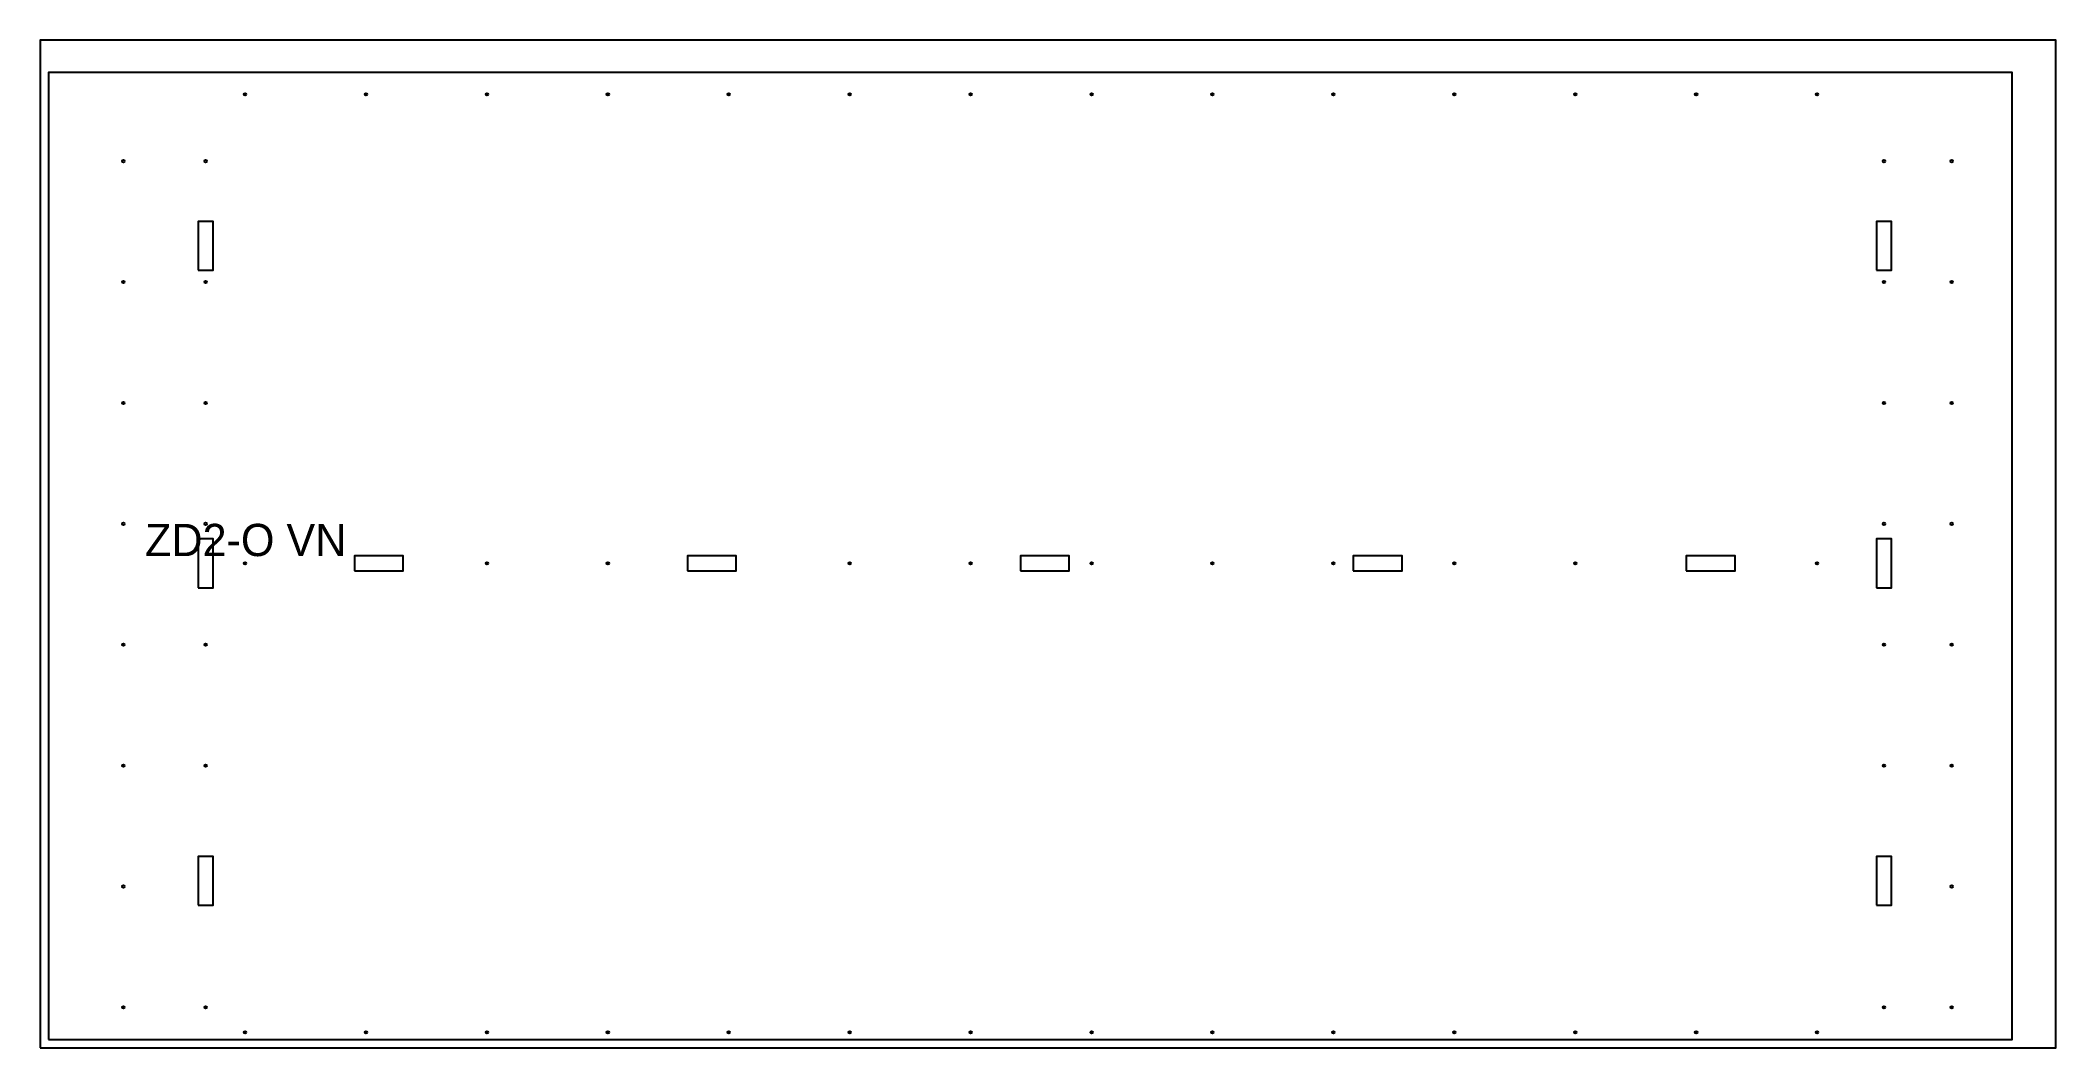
# Model space of a CAD drawing. Header units: millimetres. Extents: x 0 to 2500, y 0 to 1250.
import ezdxf

# ---------------------------------------------------------------- set-up
doc = ezdxf.new("R2010")
doc.units = ezdxf.units.MM
for name, color, linetype in [('CUT_INNER', 5, 'CONTINUOUS'), ('CUT_OUTER', 1, 'CONTINUOUS'), ('ENGRAVE', 2, 'CONTINUOUS'), ('MARK_D3', 6, 'CONTINUOUS'), ('SHEET', 8, 'CONTINUOUS')]:
    doc.layers.add(name, color=color, linetype=linetype)

msp = doc.modelspace()

# ---------------------------------------------------------------- linework, layer by layer
at = {"layer": 'CUT_INNER'}
for points in [[(195.75, 964.75), (214.25, 964.75), (214.25, 1025.25), (195.75, 1025.25)], [(2277.75, 964.75), (2296.25, 964.75), (2296.25, 1025.25), (2277.75, 1025.25)], [(195.75, 570.75), (214.25, 570.75), (214.25, 631.25), (195.75, 631.25)], [(2277.75, 570.75), (2296.25, 570.75), (2296.25, 631.25), (2277.75, 631.25)], [(389.75, 591.75), (450.25, 591.75), (450.25, 610.25), (389.75, 610.25)], [(802.75, 591.75), (863.25, 591.75), (863.25, 610.25), (802.75, 610.25)], [(1215.75, 591.75), (1276.25, 591.75), (1276.25, 610.25), (1215.75, 610.25)], [(1628.75, 591.75), (1689.25, 591.75), (1689.25, 610.25), (1628.75, 610.25)], [(2041.75, 591.75), (2102.25, 591.75), (2102.25, 610.25), (2041.75, 610.25)], [(195.75, 176.75), (214.25, 176.75), (214.25, 237.25), (195.75, 237.25)], [(2277.75, 176.75), (2296.25, 176.75), (2296.25, 237.25), (2277.75, 237.25)]]:
    msp.add_lwpolyline(points, close=True, dxfattribs=at)
at = {"layer": 'CUT_OUTER'}
msp.add_lwpolyline([(10, 10), (2446, 10), (2446, 1210), (10, 1210)], close=True, dxfattribs=at)
at = {"layer": 'MARK_D3'}
for centre in [(254, 1183), (404, 1183), (554, 1183), (704, 1183), (854, 1183), (1004, 1183), (1154, 1183), (1304, 1183), (1454, 1183), (1604, 1183), (1754, 1183), (1904, 1183), (2054, 1183), (2204, 1183), (103, 1100), (205, 1100), (2287, 1100), (2371, 1100), (103, 950), (205, 950), (2287, 950), (2371, 950), (103, 800), (205, 800), (2287, 800), (2371, 800), (103, 650), (205, 650), (2287, 650), (2371, 650), (254, 601), (554, 601), (704, 601), (1004, 601), (1154, 601), (1304, 601), (1454, 601), (1604, 601), (1754, 601), (1904, 601), (2204, 601), (103, 500), (205, 500), (2287, 500), (2371, 500), (103, 350), (205, 350), (2287, 350), (2371, 350), (103, 200), (2371, 200), (103, 50), (205, 50), (2287, 50), (2371, 50), (254, 19), (404, 19), (554, 19), (704, 19), (854, 19), (1004, 19), (1154, 19), (1304, 19), (1454, 19), (1604, 19), (1754, 19), (1904, 19), (2054, 19), (2204, 19)]:
    msp.add_circle(centre, 1.5, dxfattribs=at)
at = {"layer": 'SHEET'}
msp.add_lwpolyline([(0, 0), (2500, 0), (2500, 1250), (0, 1250)], close=True, dxfattribs=at)

# ---------------------------------------------------------------- texts
at = {"layer": 'ENGRAVE'}
msp.add_text('ZD2-O VN', height=40, dxfattribs=at).set_placement((130, 610))

doc.saveas('drawing.dxf')
